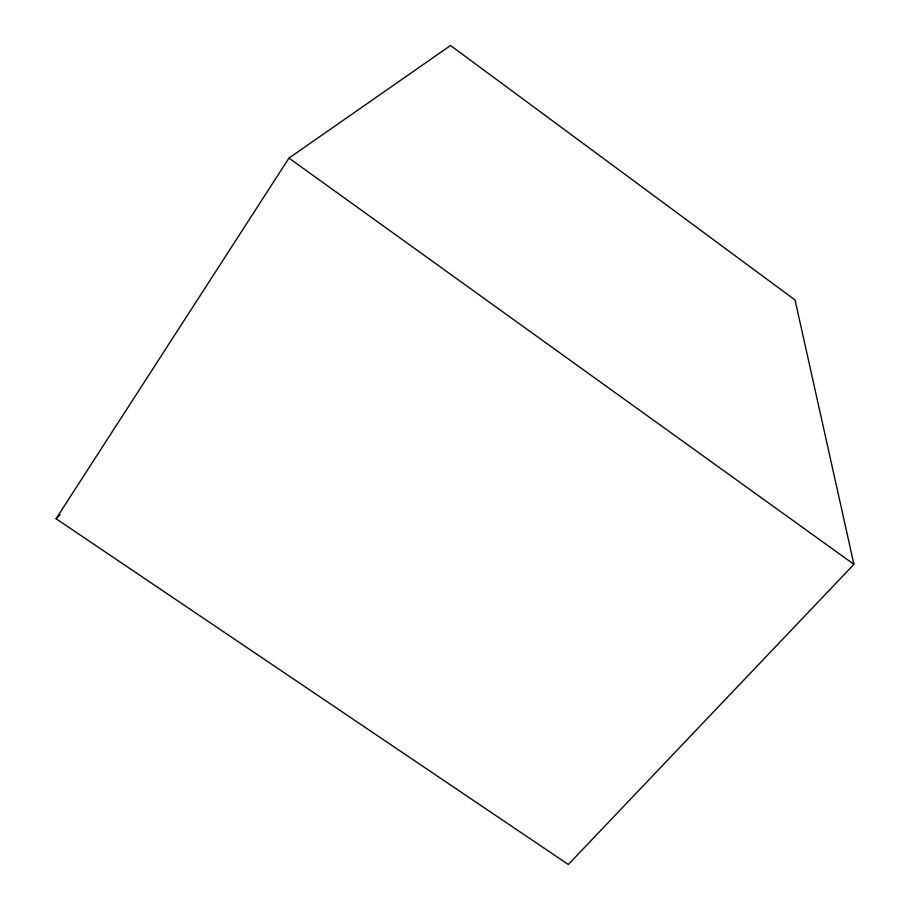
<?xml version="1.0" encoding="UTF-8"?>
<svg xmlns="http://www.w3.org/2000/svg" width="910" height="910" viewBox="0 0 910 910"><rect width="100%" height="100%" fill="white"/><g stroke="black" fill="none" stroke-linecap="round" stroke-linejoin="round"><path stroke-width="1.36" d="M56.067 518.734L288.97 158.101L450.552 45.5L795.056 300.004L853.933 564.325L568.329 864.5L56.067 518.734L60.071 514.707M288.97 158.101L853.933 564.325"/></g></svg>
